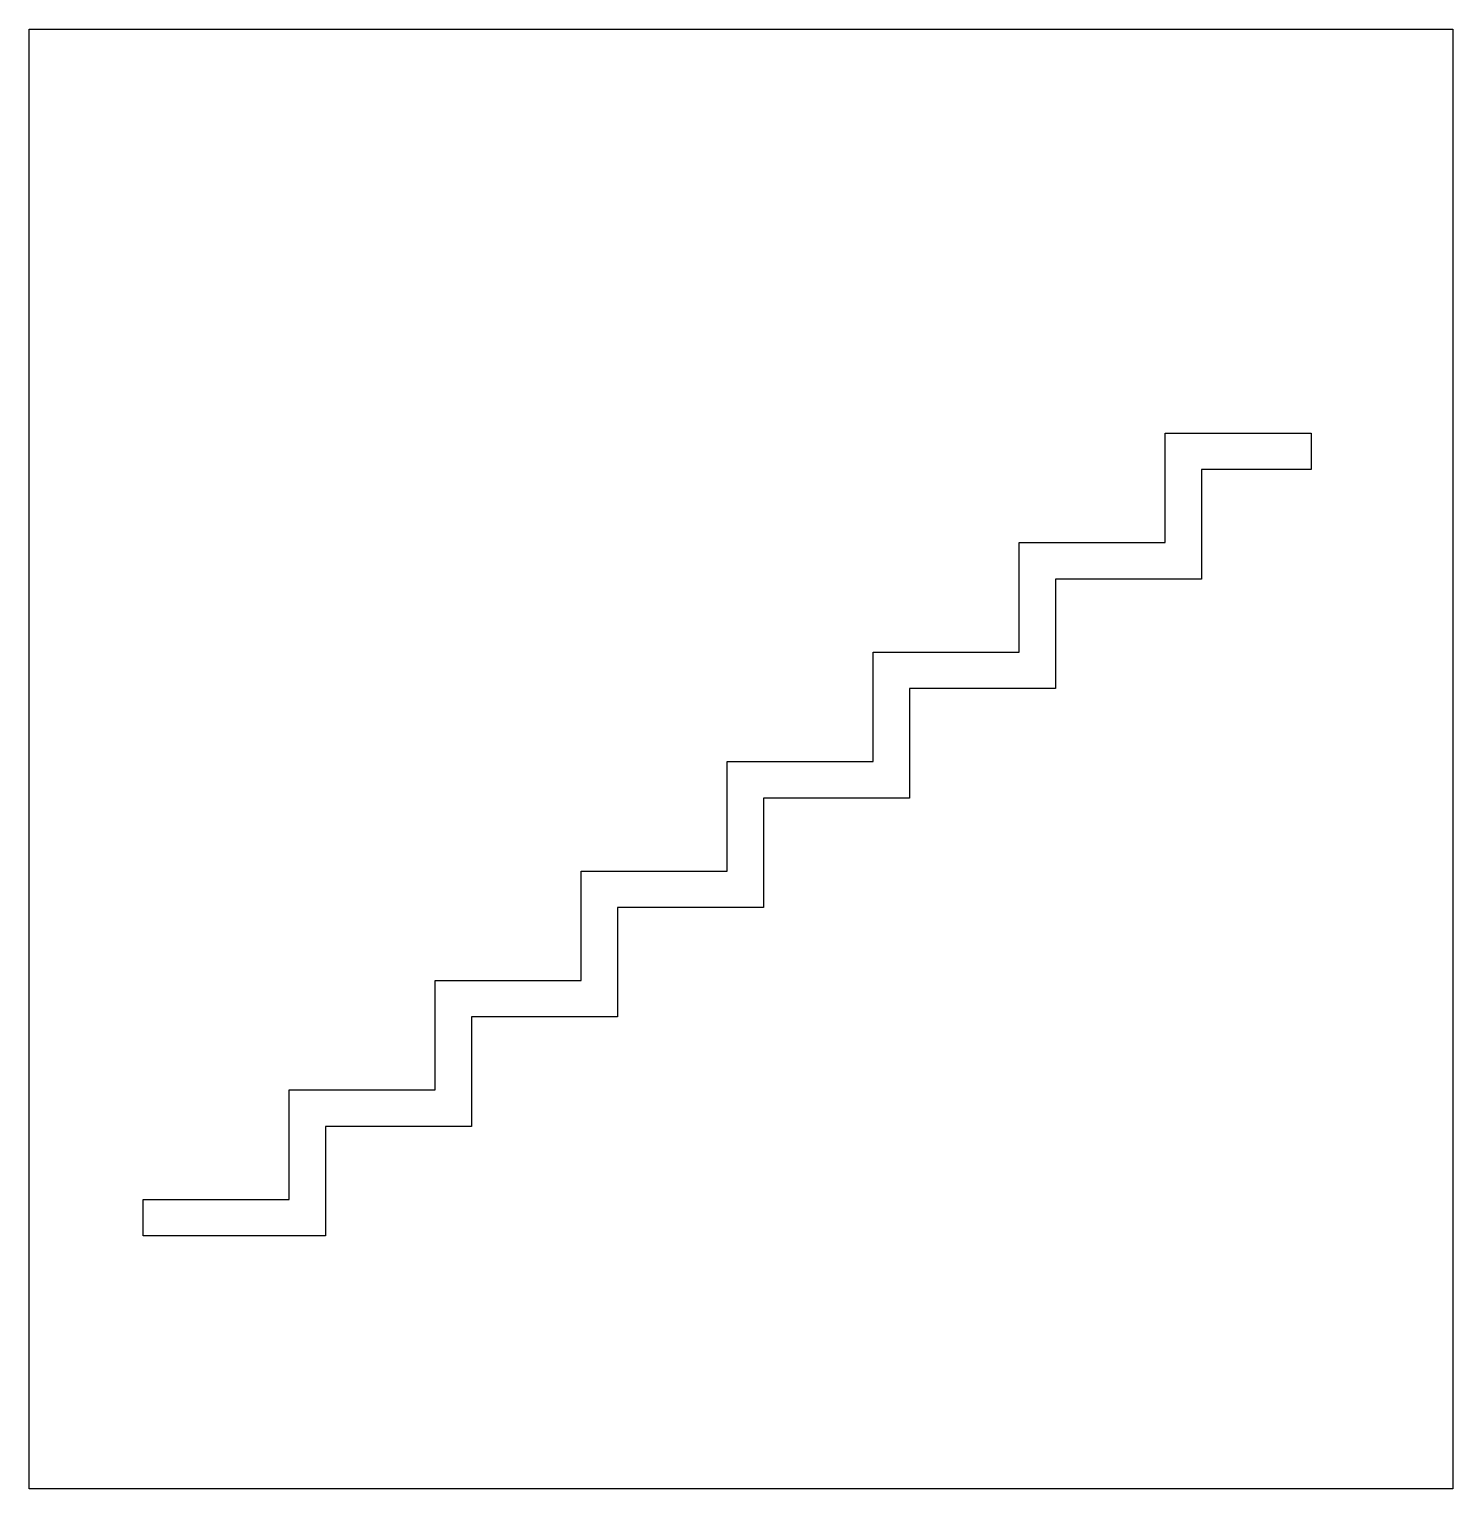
# Model space of a CAD drawing. Extents: x 0 to 39, y 0 to 40.
import ezdxf

# ---------------------------------------------------------------- set-up
doc = ezdxf.new("R2010")
doc.units = 0
doc.header["$MEASUREMENT"] = 0
doc.layers.get('0').update_dxf_attribs({"linetype": 'CONTINUOUS'})

msp = doc.modelspace()

# ---------------------------------------------------------------- linework, layer by layer
at = {"color": 0, "linetype": 'ByBlock'}
for points in [[(0, 0), (0, 40), (39, 40), (39, 0)], [(3.119, 6.93), (3.119, 7.93), (7.119, 7.93), (7.119, 10.93), (11.119, 10.93), (11.119, 13.93), (15.119, 13.93), (15.119, 16.93), (19.119, 16.93), (19.119, 19.93), (23.119, 19.93), (23.119, 22.93), (27.119, 22.93), (27.119, 25.93), (31.119, 25.93), (31.119, 28.93), (35.119, 28.93), (35.119, 27.93), (32.119, 27.93), (32.119, 24.93), (28.119, 24.93), (28.119, 21.93), (24.119, 21.93), (24.119, 18.93), (20.119, 18.93), (20.119, 15.93), (16.119, 15.93), (16.119, 12.93), (12.119, 12.93), (12.119, 9.93), (8.119, 9.93), (8.119, 6.93)]]:
    msp.add_lwpolyline(points, close=True, dxfattribs=at)

doc.saveas('drawing.dxf')
